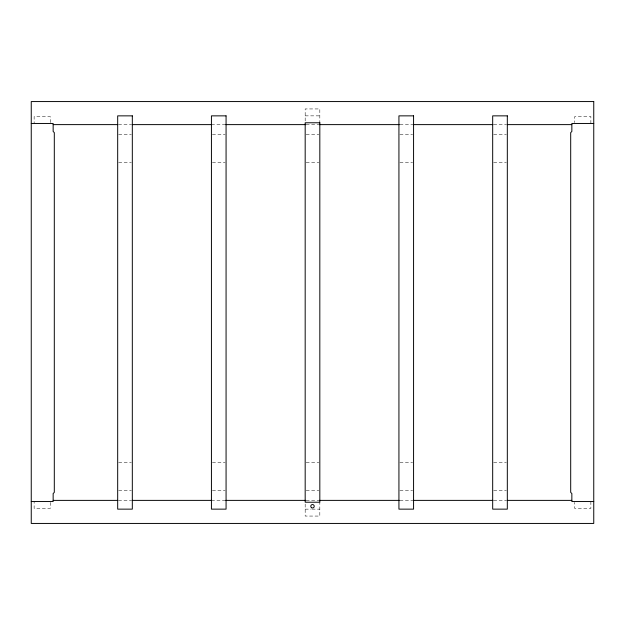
<?xml version="1.0" encoding="UTF-8"?>
<svg xmlns="http://www.w3.org/2000/svg" width="625" height="625" viewBox="0 0 625 625"><rect width="100%" height="100%" fill="white"/><g stroke="black" fill="none" stroke-linecap="round" stroke-linejoin="round"><path stroke-width="0.47" stroke-dasharray="3.12 2.34" d="M305.18 115.859L319.82 115.859M118.477 124.617L131.344 124.617M211.43 124.617L225.094 124.617M306.156 124.617L318.844 124.617M399.906 124.617L412.922 124.617M493.656 124.617L506.523 124.617M118.656 134.695L131.344 134.695M212.406 134.695L225.094 134.695M306.156 134.695L318.844 134.695M399.906 134.695L412.594 134.695M493.656 134.695L506.344 134.695M118.656 162.656L131.344 162.656M212.406 162.656L225.094 162.656M306.156 162.656L318.844 162.656M399.906 162.656L412.594 162.656M493.656 162.656L506.344 162.656M118.656 462.344L131.344 462.344M212.406 462.344L225.094 462.344M306.156 462.344L318.844 462.344M399.906 462.344L412.594 462.344M493.656 462.344L506.344 462.344M118.656 490.305L131.344 490.305M212.406 490.305L225.094 490.305M306.156 490.305L318.844 490.305M399.906 490.305L412.594 490.305M493.656 490.305L506.344 490.305M118.477 500.383L131.344 500.383M211.43 500.383L225.094 500.383M306.156 500.383L318.844 500.383M399.906 500.383L412.922 500.383M493.656 500.383L506.523 500.383M305.18 509.141L311.039 509.141M312.016 509.141L319.82 509.141M590.867 123.461L590.867 116.547L574.734 116.547L574.734 122.602M590.867 501.539L590.867 508.453L574.734 508.453L574.734 502.398M319.82 123.641L319.82 108.938L305.18 108.938L305.18 123.641M319.82 501.359L319.82 516.062L305.18 516.062L305.18 501.359M50.266 122.602L50.266 116.547L34.133 116.547L34.133 123.461M50.266 502.398L50.266 508.453L34.133 508.453L34.133 501.539"/><path stroke-width="0.94" d="M31.25 123.461L53.148 123.461L53.148 131.461L54.305 132.617L54.305 492.383L53.148 493.539L53.148 501.539L31.25 501.539M593.75 123.461L571.852 123.461L571.852 131.461L570.695 132.617L570.695 492.383L571.852 493.539L571.852 501.539L593.75 501.539M53.148 124.617L117.68 124.617M132.125 124.617L211.43 124.617M225.727 124.617L305.672 124.617M319.328 124.617L399.273 124.617M413.57 124.617L492.875 124.617M507.32 124.617L571.852 124.617M53.148 500.383L117.68 500.383M132.125 500.383L211.43 500.383M225.727 500.383L305.672 500.383M319.328 500.383L399.273 500.383M413.57 500.383L492.875 500.383M507.32 500.383L571.852 500.383M593.75 101.562L31.25 101.562L31.25 523.438L593.75 523.438L593.75 101.562M132.32 115.859L117.68 115.859L117.68 509.141L132.32 509.141L132.32 115.859M226.07 115.859L211.43 115.859L211.43 509.141L226.07 509.141L226.07 115.859M413.57 115.859L398.93 115.859L398.93 509.141L413.57 509.141L413.57 115.859M507.32 115.859L492.68 115.859L492.68 509.141L507.32 509.141L507.32 115.859M319.82 122.773L305.18 122.773L305.18 502.227L319.82 502.227L319.82 122.773M311.633 507.758A1.727 1.727 0 0 0 314.227 506.266A1.727 1.727 0 0 0 311.633 504.766A1.727 1.727 0 0 0 311.633 507.758"/></g></svg>
